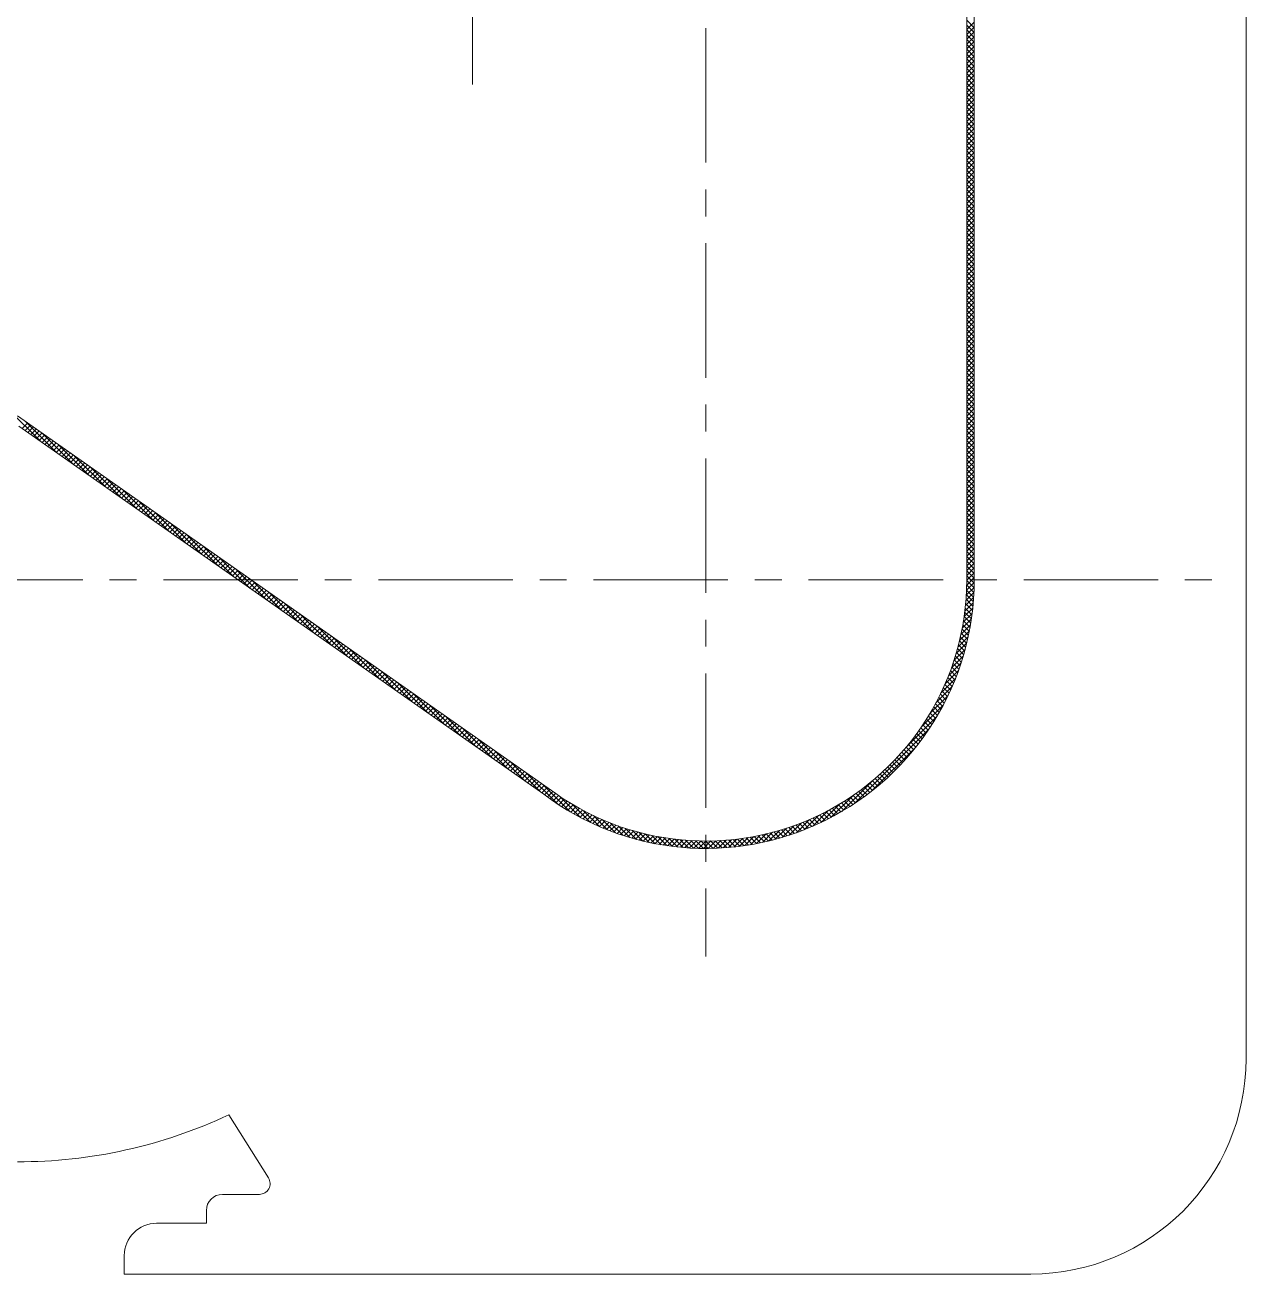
# Model space of a CAD drawing. Header units: millimetres. Extents: x 3341 to 3935, y 1079 to 1499.
# Drawn here: x 3639.37 to 3662.08, y 1121.79 to 1145.01 of the extents above; entities that cross this region are included whole.
import ezdxf

# ---------------------------------------------------------------- set-up
doc = ezdxf.new("R2010")
doc.units = ezdxf.units.MM
doc.linetypes.add('CENTERX2', pattern=[4, 2.5, -0.5, 0.5, -0.5])
for name, color, linetype, lineweight, true_color in [('1', 1, 'Continuous', 18, 0xff0000), ('2', 2, 'Continuous', 18, 0xffff00), ('3', 3, 'CENTERX2', 18, 0x00ff00)]:
    doc.layers.add(name, color=color, linetype=linetype, lineweight=lineweight, true_color=true_color)

msp = doc.modelspace()

# ---------------------------------------------------------------- linework, layer by layer
at = {"layer": '1'}
for p, q in [((3662.0806, 1191.03869), (3662.0806, 1125.78792)), ((3656.88652, 1182.13308), (3656.88652, 1134.69353)), ((3657.02491, 1182.13308), (3657.02491, 1134.69353)), ((3649.10267, 1130.82228), (3639.23193, 1137.74287)), ((3649.0212, 1130.71039), (3639.25757, 1137.55338)), ((3643.89995, 1123.57533), (3643.16549, 1124.74941)), ((3643.04484, 1123.26926), (3643.7304, 1123.26926)), ((3642.74484, 1122.73111), (3642.74484, 1122.96926)), ((3641.81872, 1122.73111), (3642.74484, 1122.73111)), ((3641.21872, 1122.13111), (3641.21872, 1121.78792)), ((3658.0806, 1121.78792), (3641.21872, 1121.78792))]:
    msp.add_line(p, q, dxfattribs=at)
for centre, radius, start, end in [((3652.03193, 1134.69353), 4.99298, 232.886387, 0), ((3652.03193, 1134.69353), 4.85459, 232.886387, 0), ((3658.0806, 1125.78792), 4, 270, 0), ((3639.24634, 1133.08586), 9.21174, 269.910349, 295.179253), ((3643.7304, 1123.46926), 0.2, 270, 32.028677), ((3643.04484, 1122.96926), 0.3, 90, 180), ((3641.81872, 1122.13111), 0.6, 90, 180)]:
    msp.add_arc(centre, radius, start, end, dxfattribs=at)
at = {"layer": '2'}
for p, q in [((3657.02491, 1144.96119), (3656.88652, 1145.09958)), ((3656.88652, 1144.92611), (3657.02491, 1145.0645)), ((3657.02491, 1144.87139), (3656.88652, 1145.00978)), ((3656.88652, 1144.8363), (3657.02491, 1144.97469)), ((3657.02491, 1144.78159), (3656.88652, 1144.91998)), ((3656.88652, 1144.7465), (3657.02491, 1144.88489)), ((3657.02491, 1144.69178), (3656.88652, 1144.83017)), ((3656.88652, 1144.6567), (3657.02491, 1144.79509)), ((3657.02491, 1144.60198), (3656.88652, 1144.74037)), ((3656.88652, 1144.5669), (3657.02491, 1144.70529)), ((3657.02491, 1144.51218), (3656.88652, 1144.65057)), ((3656.88652, 1144.47709), (3657.02491, 1144.61548)), ((3657.02491, 1144.42238), (3656.88652, 1144.56076)), ((3656.88652, 1144.38729), (3657.02491, 1144.52568)), ((3657.02491, 1144.33257), (3656.88652, 1144.47096)), ((3656.88652, 1144.29749), (3657.02491, 1144.43588)), ((3657.02491, 1144.24277), (3656.88652, 1144.38116)), ((3656.88652, 1144.20769), (3657.02491, 1144.34608)), ((3657.02491, 1144.15297), (3656.88652, 1144.29136)), ((3656.88652, 1144.11788), (3657.02491, 1144.25627)), ((3657.02491, 1144.06317), (3656.88652, 1144.20155)), ((3656.88652, 1144.02808), (3657.02491, 1144.16647)), ((3657.02491, 1143.97336), (3656.88652, 1144.11175)), ((3656.88652, 1143.93828), (3657.02491, 1144.07667)), ((3657.02491, 1143.88356), (3656.88652, 1144.02195)), ((3656.88652, 1143.84848), (3657.02491, 1143.98687)), ((3657.02491, 1143.79376), (3656.88652, 1143.93215)), ((3656.88652, 1143.75867), (3657.02491, 1143.89706)), ((3657.02491, 1143.70395), (3656.88652, 1143.84234)), ((3656.88652, 1143.66887), (3657.02491, 1143.80726)), ((3657.02491, 1143.61415), (3656.88652, 1143.75254)), ((3656.88652, 1143.57907), (3657.02491, 1143.71746)), ((3657.02491, 1143.52435), (3656.88652, 1143.66274)), ((3656.88652, 1143.48927), (3657.02491, 1143.62766)), ((3657.02491, 1143.43455), (3656.88652, 1143.57294)), ((3656.88652, 1143.39946), (3657.02491, 1143.53785)), ((3657.02491, 1143.34474), (3656.88652, 1143.48313)), ((3656.88652, 1143.30966), (3657.02491, 1143.44805)), ((3657.02491, 1143.25494), (3656.88652, 1143.39333)), ((3656.88652, 1143.21986), (3657.02491, 1143.35825)), ((3657.02491, 1143.16514), (3656.88652, 1143.30353)), ((3656.88652, 1143.13006), (3657.02491, 1143.26845)), ((3657.02491, 1143.07534), (3656.88652, 1143.21373)), ((3656.88652, 1143.04025), (3657.02491, 1143.17864)), ((3657.02491, 1142.98553), (3656.88652, 1143.12392)), ((3656.88652, 1142.95045), (3657.02491, 1143.08884)), ((3657.02491, 1142.89573), (3656.88652, 1143.03412)), ((3656.88652, 1142.86065), (3657.02491, 1142.99904)), ((3657.02491, 1142.80593), (3656.88652, 1142.94432)), ((3656.88652, 1142.77085), (3657.02491, 1142.90924)), ((3657.02491, 1142.71613), (3656.88652, 1142.85452)), ((3656.88652, 1142.68104), (3657.02491, 1142.81943)), ((3657.02491, 1142.62632), (3656.88652, 1142.76471)), ((3656.88652, 1142.59124), (3657.02491, 1142.72963)), ((3657.02491, 1142.53652), (3656.88652, 1142.67491)), ((3656.88652, 1142.50144), (3657.02491, 1142.63983)), ((3657.02491, 1142.44672), (3656.88652, 1142.58511)), ((3656.88652, 1142.41164), (3657.02491, 1142.55002)), ((3657.02491, 1142.35692), (3656.88652, 1142.49531)), ((3656.88652, 1142.32183), (3657.02491, 1142.46022)), ((3657.02491, 1142.26711), (3656.88652, 1142.4055)), ((3656.88652, 1142.23203), (3657.02491, 1142.37042)), ((3657.02491, 1142.17731), (3656.88652, 1142.3157)), ((3656.88652, 1142.14223), (3657.02491, 1142.28062)), ((3657.02491, 1142.08751), (3656.88652, 1142.2259)), ((3656.88652, 1142.05243), (3657.02491, 1142.19081)), ((3657.02491, 1141.99771), (3656.88652, 1142.1361)), ((3656.88652, 1141.96262), (3657.02491, 1142.10101)), ((3657.02491, 1141.9079), (3656.88652, 1142.04629)), ((3656.88652, 1141.87282), (3657.02491, 1142.01121)), ((3657.02491, 1141.8181), (3656.88652, 1141.95649)), ((3656.88652, 1141.78302), (3657.02491, 1141.92141)), ((3657.02491, 1141.7283), (3656.88652, 1141.86669)), ((3656.88652, 1141.69321), (3657.02491, 1141.8316)), ((3657.02491, 1141.6385), (3656.88652, 1141.77689)), ((3656.88652, 1141.60341), (3657.02491, 1141.7418)), ((3657.02491, 1141.54869), (3656.88652, 1141.68708)), ((3656.88652, 1141.51361), (3657.02491, 1141.652)), ((3657.02491, 1141.45889), (3656.88652, 1141.59728)), ((3656.88652, 1141.42381), (3657.02491, 1141.5622)), ((3657.02491, 1141.36909), (3656.88652, 1141.50748)), ((3656.88652, 1141.334), (3657.02491, 1141.47239)), ((3657.02491, 1141.27929), (3656.88652, 1141.41768)), ((3656.88652, 1141.2442), (3657.02491, 1141.38259)), ((3657.02491, 1141.18948), (3656.88652, 1141.32787)), ((3656.88652, 1141.1544), (3657.02491, 1141.29279)), ((3657.02491, 1141.09968), (3656.88652, 1141.23807)), ((3656.88652, 1141.0646), (3657.02491, 1141.20299)), ((3657.02491, 1141.00988), (3656.88652, 1141.14827)), ((3656.88652, 1140.97479), (3657.02491, 1141.11318)), ((3657.02491, 1140.92008), (3656.88652, 1141.05846)), ((3656.88652, 1140.88499), (3657.02491, 1141.02338)), ((3657.02491, 1140.83027), (3656.88652, 1140.96866)), ((3656.88652, 1140.79519), (3657.02491, 1140.93358)), ((3657.02491, 1140.74047), (3656.88652, 1140.87886)), ((3656.88652, 1140.70539), (3657.02491, 1140.84378)), ((3657.02491, 1140.65067), (3656.88652, 1140.78906)), ((3656.88652, 1140.61558), (3657.02491, 1140.75397)), ((3657.02491, 1140.56087), (3656.88652, 1140.69925)), ((3656.88652, 1140.52578), (3657.02491, 1140.66417)), ((3657.02491, 1140.47106), (3656.88652, 1140.60945)), ((3656.88652, 1140.43598), (3657.02491, 1140.57437)), ((3657.02491, 1140.38126), (3656.88652, 1140.51965)), ((3656.88652, 1140.34618), (3657.02491, 1140.48457)), ((3657.02491, 1140.29146), (3656.88652, 1140.42985)), ((3656.88652, 1140.25637), (3657.02491, 1140.39476)), ((3657.02491, 1140.20165), (3656.88652, 1140.34004)), ((3656.88652, 1140.16657), (3657.02491, 1140.30496)), ((3657.02491, 1140.11185), (3656.88652, 1140.25024)), ((3656.88652, 1140.07677), (3657.02491, 1140.21516)), ((3657.02491, 1140.02205), (3656.88652, 1140.16044)), ((3656.88652, 1139.98697), (3657.02491, 1140.12536)), ((3657.02491, 1139.93225), (3656.88652, 1140.07064)), ((3656.88652, 1139.89716), (3657.02491, 1140.03555)), ((3657.02491, 1139.84244), (3656.88652, 1139.98083)), ((3656.88652, 1139.80736), (3657.02491, 1139.94575)), ((3657.02491, 1139.75264), (3656.88652, 1139.89103)), ((3656.88652, 1139.71756), (3657.02491, 1139.85595)), ((3657.02491, 1139.66284), (3656.88652, 1139.80123)), ((3656.88652, 1139.62776), (3657.02491, 1139.76615)), ((3657.02491, 1139.57304), (3656.88652, 1139.71143)), ((3656.88652, 1139.53795), (3657.02491, 1139.67634)), ((3657.02491, 1139.48323), (3656.88652, 1139.62162)), ((3656.88652, 1139.44815), (3657.02491, 1139.58654)), ((3657.02491, 1139.39343), (3656.88652, 1139.53182)), ((3656.88652, 1139.35835), (3657.02491, 1139.49674)), ((3657.02491, 1139.30363), (3656.88652, 1139.44202)), ((3656.88652, 1139.26855), (3657.02491, 1139.40694)), ((3657.02491, 1139.21383), (3656.88652, 1139.35222)), ((3656.88652, 1139.17874), (3657.02491, 1139.31713)), ((3657.02491, 1139.12402), (3656.88652, 1139.26241)), ((3656.88652, 1139.08894), (3657.02491, 1139.22733)), ((3657.02491, 1139.03422), (3656.88652, 1139.17261)), ((3656.88652, 1138.99914), (3657.02491, 1139.13753)), ((3657.02491, 1138.94442), (3656.88652, 1139.08281)), ((3656.88652, 1138.90934), (3657.02491, 1139.04772)), ((3657.02491, 1138.85462), (3656.88652, 1138.99301)), ((3656.88652, 1138.81953), (3657.02491, 1138.95792)), ((3657.02491, 1138.76481), (3656.88652, 1138.9032)), ((3656.88652, 1138.72973), (3657.02491, 1138.86812)), ((3657.02491, 1138.67501), (3656.88652, 1138.8134)), ((3656.88652, 1138.63993), (3657.02491, 1138.77832)), ((3657.02491, 1138.58521), (3656.88652, 1138.7236)), ((3656.88652, 1138.55013), (3657.02491, 1138.68851)), ((3657.02491, 1138.49541), (3656.88652, 1138.6338)), ((3656.88652, 1138.46032), (3657.02491, 1138.59871)), ((3657.02491, 1138.4056), (3656.88652, 1138.54399)), ((3656.88652, 1138.37052), (3657.02491, 1138.50891)), ((3657.02491, 1138.3158), (3656.88652, 1138.45419)), ((3656.88652, 1138.28072), (3657.02491, 1138.41911)), ((3657.02491, 1138.226), (3656.88652, 1138.36439)), ((3656.88652, 1138.19091), (3657.02491, 1138.3293)), ((3657.02491, 1138.1362), (3656.88652, 1138.27459)), ((3656.88652, 1138.10111), (3657.02491, 1138.2395)), ((3657.02491, 1138.04639), (3656.88652, 1138.18478)), ((3656.88652, 1138.01131), (3657.02491, 1138.1497)), ((3657.02491, 1137.95659), (3656.88652, 1138.09498)), ((3656.88652, 1137.92151), (3657.02491, 1138.0599)), ((3639.65952, 1137.27166), (3639.07356, 1137.85763)), ((3657.02491, 1137.86679), (3656.88652, 1138.00518)), ((3656.88652, 1137.8317), (3657.02491, 1137.97009)), ((3657.02491, 1137.77699), (3656.88652, 1137.91538)), ((3656.88652, 1137.7419), (3657.02491, 1137.88029)), ((3657.02491, 1137.68718), (3656.88652, 1137.82557)), ((3656.88652, 1137.6521), (3657.02491, 1137.79049)), ((3639.32138, 1137.50866), (3639.42074, 1137.60801)), ((3639.37418, 1137.47165), (3639.47354, 1137.57101)), ((3639.95973, 1137.06126), (3639.38649, 1137.6345)), ((3657.02491, 1137.59738), (3656.88652, 1137.73577)), ((3656.88652, 1137.5623), (3657.02491, 1137.70069)), ((3657.02491, 1137.50758), (3656.88652, 1137.64597)), ((3656.88652, 1137.47249), (3657.02491, 1137.61088)), ((3639.42698, 1137.43465), (3639.52633, 1137.534)), ((3639.47977, 1137.39764), (3639.57913, 1137.497)), ((3639.53257, 1137.36064), (3639.63193, 1137.46)), ((3639.58537, 1137.32363), (3639.68473, 1137.42299)), ((3639.63817, 1137.28663), (3639.73753, 1137.38599)), ((3639.69097, 1137.24962), (3639.79032, 1137.34898)), ((3640.25994, 1136.85085), (3639.69499, 1137.4158)), ((3657.02491, 1137.41778), (3656.88652, 1137.55617)), ((3656.88652, 1137.38269), (3657.02491, 1137.52108)), ((3657.02491, 1137.32797), (3656.88652, 1137.46636)), ((3656.88652, 1137.29289), (3657.02491, 1137.43128)), ((3657.02491, 1137.23817), (3656.88652, 1137.37656)), ((3656.88652, 1137.20309), (3657.02491, 1137.34148)), ((3639.74376, 1137.21262), (3639.84312, 1137.31198)), ((3639.79656, 1137.17562), (3639.89592, 1137.27497)), ((3639.84936, 1137.13861), (3639.94872, 1137.23797)), ((3639.90216, 1137.10161), (3640.00152, 1137.20097)), ((3639.95496, 1137.0646), (3640.05432, 1137.16396)), ((3640.56015, 1136.64045), (3639.9952, 1137.20539)), ((3640.00776, 1137.0276), (3640.10711, 1137.12696)), ((3657.02491, 1137.14837), (3656.88652, 1137.28676)), ((3656.88652, 1137.11328), (3657.02491, 1137.25167)), ((3657.02491, 1137.05857), (3656.88652, 1137.19695)), ((3656.88652, 1137.02348), (3657.02491, 1137.16187)), ((3657.02491, 1136.96876), (3656.88652, 1137.10715)), ((3640.06055, 1136.99059), (3640.15991, 1137.08995)), ((3640.11335, 1136.95359), (3640.21271, 1137.05295)), ((3640.16615, 1136.91659), (3640.26551, 1137.01594)), ((3640.21895, 1136.87958), (3640.31831, 1136.97894)), ((3640.27175, 1136.84258), (3640.3711, 1136.94193)), ((3640.86036, 1136.43004), (3640.29541, 1136.99499)), ((3640.32454, 1136.80557), (3640.4239, 1136.90493)), ((3640.37734, 1136.76857), (3640.4767, 1136.86793)), ((3656.88652, 1136.93368), (3657.02491, 1137.07207)), ((3657.02491, 1136.87896), (3656.88652, 1137.01735)), ((3656.88652, 1136.84388), (3657.02491, 1136.98227)), ((3657.02491, 1136.78916), (3656.88652, 1136.92755)), ((3656.88652, 1136.75407), (3657.02491, 1136.89246)), ((3640.43014, 1136.73156), (3640.5295, 1136.83092)), ((3640.48294, 1136.69456), (3640.5823, 1136.79392)), ((3640.53574, 1136.65755), (3640.63509, 1136.75691)), ((3640.58853, 1136.62055), (3640.68789, 1136.71991)), ((3641.16056, 1136.21963), (3640.59562, 1136.78458)), ((3640.64133, 1136.58355), (3640.74069, 1136.6829)), ((3640.69413, 1136.54654), (3640.79349, 1136.6459)), ((3657.02491, 1136.69936), (3656.88652, 1136.83774)), ((3656.88652, 1136.66427), (3657.02491, 1136.80266)), ((3657.02491, 1136.60955), (3656.88652, 1136.74794)), ((3656.88652, 1136.57447), (3657.02491, 1136.71286)), ((3657.02491, 1136.51975), (3656.88652, 1136.65814)), ((3640.74693, 1136.50954), (3640.84629, 1136.60889)), ((3640.79973, 1136.47253), (3640.89909, 1136.57189)), ((3640.85253, 1136.43553), (3640.95188, 1136.53489)), ((3641.46077, 1136.00923), (3640.89583, 1136.57417)), ((3640.90532, 1136.39852), (3641.00468, 1136.49788)), ((3640.95812, 1136.36152), (3641.05748, 1136.46088)), ((3641.01092, 1136.32451), (3641.11028, 1136.42387)), ((3656.88652, 1136.48467), (3657.02491, 1136.62306)), ((3657.02491, 1136.42995), (3656.88652, 1136.56834)), ((3656.88652, 1136.39486), (3657.02491, 1136.53325)), ((3657.02491, 1136.34014), (3656.88652, 1136.47853)), ((3656.88652, 1136.30506), (3657.02491, 1136.44345)), ((3641.06372, 1136.28751), (3641.16308, 1136.38687)), ((3641.11652, 1136.25051), (3641.21587, 1136.34986)), ((3641.16931, 1136.2135), (3641.26867, 1136.31286)), ((3641.76098, 1135.79882), (3641.19603, 1136.36377)), ((3641.22211, 1136.1765), (3641.32147, 1136.27586)), ((3641.27491, 1136.13949), (3641.37427, 1136.23885)), ((3641.32771, 1136.10249), (3641.42707, 1136.20185)), ((3641.38051, 1136.06548), (3641.47987, 1136.16484)), ((3657.02491, 1136.25034), (3656.88652, 1136.38873)), ((3656.88652, 1136.21526), (3657.02491, 1136.35365)), ((3657.02491, 1136.16054), (3656.88652, 1136.29893)), ((3656.88652, 1136.12546), (3657.02491, 1136.26385)), ((3657.02491, 1136.07074), (3656.88652, 1136.20913)), ((3656.88652, 1136.03565), (3657.02491, 1136.17404)), ((3641.43331, 1136.02848), (3641.53266, 1136.12784)), ((3641.4861, 1135.99147), (3641.58546, 1136.09083)), ((3642.06119, 1135.58842), (3641.49624, 1136.15336)), ((3641.5389, 1135.95447), (3641.63826, 1136.05383)), ((3641.5917, 1135.91747), (3641.69106, 1136.01682)), ((3641.6445, 1135.88046), (3641.74386, 1135.97982)), ((3641.6973, 1135.84346), (3641.79665, 1135.94282)), ((3642.3614, 1135.37801), (3641.79645, 1135.94296)), ((3657.02491, 1135.98093), (3656.88652, 1136.11932)), ((3656.88652, 1135.94585), (3657.02491, 1136.08424)), ((3657.02491, 1135.89113), (3656.88652, 1136.02952)), ((3656.88652, 1135.85605), (3657.02491, 1135.99444)), ((3657.02491, 1135.80133), (3656.88652, 1135.93972)), ((3641.75009, 1135.80645), (3641.84945, 1135.90581)), ((3641.80289, 1135.76945), (3641.90225, 1135.86881)), ((3641.85569, 1135.73244), (3641.95505, 1135.8318)), ((3641.90849, 1135.69544), (3642.00785, 1135.7948)), ((3641.96129, 1135.65844), (3642.06064, 1135.75779)), ((3642.01408, 1135.62143), (3642.11344, 1135.72079)), ((3642.6616, 1135.16761), (3642.09666, 1135.73255)), ((3656.88652, 1135.76625), (3657.02491, 1135.90464)), ((3657.02491, 1135.71153), (3656.88652, 1135.84992)), ((3656.88652, 1135.67644), (3657.02491, 1135.81483)), ((3657.02491, 1135.62172), (3656.88652, 1135.76011)), ((3656.88652, 1135.58664), (3657.02491, 1135.72503)), ((3642.06688, 1135.58443), (3642.16624, 1135.68378)), ((3642.11968, 1135.54742), (3642.21904, 1135.64678)), ((3642.17248, 1135.51042), (3642.27184, 1135.60978)), ((3642.22528, 1135.47341), (3642.32464, 1135.57277)), ((3642.27808, 1135.43641), (3642.37743, 1135.53577)), ((3642.33087, 1135.3994), (3642.43023, 1135.49876)), ((3642.96181, 1134.9572), (3642.39687, 1135.52215)), ((3657.02491, 1135.53192), (3656.88652, 1135.67031)), ((3656.88652, 1135.49684), (3657.02491, 1135.63523)), ((3657.02491, 1135.44212), (3656.88652, 1135.58051)), ((3656.88652, 1135.40704), (3657.02491, 1135.54543)), ((3657.02491, 1135.35232), (3656.88652, 1135.49071)), ((3642.38367, 1135.3624), (3642.48303, 1135.46176)), ((3642.43647, 1135.3254), (3642.53583, 1135.42475)), ((3642.48927, 1135.28839), (3642.58863, 1135.38775)), ((3642.54207, 1135.25139), (3642.64142, 1135.35074)), ((3642.59486, 1135.21438), (3642.69422, 1135.31374)), ((3642.64766, 1135.17738), (3642.74702, 1135.27674)), ((3643.26202, 1134.7468), (3642.69708, 1135.31174)), ((3642.70046, 1135.14037), (3642.79982, 1135.23973)), ((3656.88652, 1135.31723), (3657.02491, 1135.45562)), ((3657.02491, 1135.26251), (3656.88652, 1135.4009)), ((3656.88652, 1135.22743), (3657.02491, 1135.36582)), ((3657.02491, 1135.17271), (3656.88652, 1135.3111)), ((3656.88652, 1135.13763), (3657.02491, 1135.27602)), ((3642.75326, 1135.10337), (3642.85262, 1135.20273)), ((3642.80606, 1135.06636), (3642.90542, 1135.16572)), ((3642.85886, 1135.02936), (3642.95821, 1135.12872)), ((3642.91165, 1134.99236), (3643.01101, 1135.09171)), ((3642.96445, 1134.95535), (3643.06381, 1135.05471)), ((3643.56223, 1134.53639), (3642.99728, 1135.10134)), ((3643.01725, 1134.91835), (3643.11661, 1135.01771)), ((3657.02491, 1135.08291), (3656.88652, 1135.2213)), ((3656.88652, 1135.04783), (3657.02491, 1135.18621)), ((3657.02491, 1134.99311), (3656.88652, 1135.1315)), ((3656.88652, 1134.95802), (3657.02491, 1135.09641)), ((3657.02491, 1134.9033), (3656.88652, 1135.04169)), ((3656.88652, 1134.86822), (3657.02491, 1135.00661)), ((3643.07005, 1134.88134), (3643.16941, 1134.9807)), ((3643.12285, 1134.84434), (3643.2222, 1134.9437)), ((3643.17564, 1134.80733), (3643.275, 1134.90669)), ((3643.22844, 1134.77033), (3643.3278, 1134.86969)), ((3643.28124, 1134.73333), (3643.3806, 1134.83268)), ((3643.86244, 1134.32598), (3643.29749, 1134.89093)), ((3643.33404, 1134.69632), (3643.4334, 1134.79568)), ((3657.02491, 1134.8135), (3656.88652, 1134.95189)), ((3656.88652, 1134.77842), (3657.02491, 1134.91681)), ((3657.02491, 1134.7237), (3656.88652, 1134.86209)), ((3656.88652, 1134.68861), (3657.02491, 1134.827)), ((3657.02456, 1134.63425), (3656.88652, 1134.77229)), ((3643.38684, 1134.65932), (3643.48619, 1134.75867)), ((3643.43964, 1134.62231), (3643.53899, 1134.72167)), ((3643.49243, 1134.58531), (3643.59179, 1134.68467)), ((3643.54523, 1134.5483), (3643.64459, 1134.64766)), ((3644.16264, 1134.11558), (3643.5977, 1134.68052)), ((3643.59803, 1134.5113), (3643.69739, 1134.61066)), ((3643.65083, 1134.47429), (3643.75019, 1134.57365)), ((3656.87829, 1134.41098), (3657.02301, 1134.55569)), ((3656.88287, 1134.50536), (3657.02469, 1134.64718)), ((3657.01943, 1134.45977), (3656.88549, 1134.59371)), ((3656.88558, 1134.59787), (3657.02491, 1134.7372)), ((3657.02274, 1134.54627), (3656.88651, 1134.6825)), ((3643.70363, 1134.43729), (3643.80298, 1134.53665)), ((3643.75642, 1134.40029), (3643.85578, 1134.49964)), ((3643.80922, 1134.36328), (3643.90858, 1134.46264)), ((3643.86202, 1134.32628), (3643.96138, 1134.42563)), ((3644.46285, 1133.90517), (3643.89791, 1134.47012)), ((3643.91482, 1134.28927), (3644.01418, 1134.38863)), ((3643.96762, 1134.25227), (3644.06697, 1134.35163)), ((3644.02041, 1134.21526), (3644.11977, 1134.31462)), ((3656.86298, 1134.21607), (3657.01424, 1134.36732)), ((3656.87171, 1134.31459), (3657.01956, 1134.46244)), ((3657.0013, 1134.2085), (3656.87337, 1134.33642)), ((3657.00865, 1134.29094), (3656.87885, 1134.42075)), ((3657.01472, 1134.37468), (3656.88292, 1134.50648)), ((3644.07321, 1134.17826), (3644.17257, 1134.27762)), ((3644.12601, 1134.14125), (3644.22537, 1134.24061)), ((3644.17881, 1134.10425), (3644.27817, 1134.20361)), ((3644.76306, 1133.69477), (3644.19812, 1134.25971)), ((3644.23161, 1134.06725), (3644.33097, 1134.1666)), ((3644.28441, 1134.03024), (3644.38376, 1134.1296)), ((3644.3372, 1133.99324), (3644.43656, 1134.09259)), ((3656.83843, 1134.01191), (3656.99749, 1134.17097)), ((3656.97198, 1133.96841), (3656.84903, 1134.09136)), ((3656.85195, 1134.11523), (3657.00693, 1134.27021)), ((3656.98291, 1134.04728), (3656.8584, 1134.17179)), ((3656.9927, 1134.12729), (3656.86653, 1134.25346)), ((3644.39, 1133.95623), (3644.48936, 1134.05559)), ((3644.4428, 1133.91923), (3644.54216, 1134.01859)), ((3644.4956, 1133.88222), (3644.59496, 1133.98158)), ((3645.06327, 1133.48436), (3644.49832, 1134.04931)), ((3644.5484, 1133.84522), (3644.64775, 1133.94458)), ((3644.60119, 1133.80821), (3644.70055, 1133.90757)), ((3644.65399, 1133.77121), (3644.75335, 1133.87057)), ((3656.78052, 1133.68459), (3656.95462, 1133.85869)), ((3656.80299, 1133.79686), (3656.97153, 1133.96541)), ((3656.93268, 1133.73829), (3656.81391, 1133.85706)), ((3656.8222, 1133.90587), (3656.98575, 1134.06943)), ((3656.94683, 1133.81395), (3656.82674, 1133.93404)), ((3656.95993, 1133.89065), (3656.83846, 1134.01212)), ((3644.70679, 1133.73421), (3644.80615, 1133.83356)), ((3644.75959, 1133.6972), (3644.85895, 1133.79656)), ((3645.36348, 1133.27396), (3644.79853, 1133.8389)), ((3644.81239, 1133.6602), (3644.91175, 1133.75956)), ((3644.86519, 1133.62319), (3644.96454, 1133.72255)), ((3644.91798, 1133.58619), (3645.01734, 1133.68555)), ((3644.97078, 1133.54918), (3645.07014, 1133.64854)), ((3645.02358, 1133.51218), (3645.12294, 1133.61154)), ((3645.66369, 1133.06355), (3645.09874, 1133.6285)), ((3656.72419, 1133.44866), (3656.91166, 1133.63612)), ((3656.7544, 1133.56867), (3656.93476, 1133.74903)), ((3656.88436, 1133.51721), (3656.76914, 1133.63243)), ((3656.90142, 1133.58995), (3656.78508, 1133.70629)), ((3656.91754, 1133.66364), (3656.80001, 1133.78116)), ((3645.07638, 1133.47518), (3645.17574, 1133.57453)), ((3645.12918, 1133.43817), (3645.22853, 1133.53753)), ((3645.18197, 1133.40117), (3645.28133, 1133.50052)), ((3645.23477, 1133.36416), (3645.33413, 1133.46352)), ((3645.28757, 1133.32716), (3645.38693, 1133.42652)), ((3645.34037, 1133.29015), (3645.43973, 1133.38951)), ((3645.96389, 1132.85315), (3645.39895, 1133.41809)), ((3656.64911, 1133.19397), (3656.85419, 1133.39905)), ((3656.68934, 1133.324), (3656.88495, 1133.51961)), ((3656.82778, 1133.30439), (3656.71557, 1133.41659)), ((3656.84752, 1133.37445), (3656.73436, 1133.48761)), ((3656.86639, 1133.44538), (3656.75222, 1133.55955)), ((3645.39317, 1133.25315), (3645.49252, 1133.35251)), ((3645.44596, 1133.21614), (3645.54532, 1133.3155)), ((3645.49876, 1133.17914), (3645.59812, 1133.2785)), ((3645.55156, 1133.14214), (3645.65092, 1133.24149)), ((3645.60436, 1133.10513), (3645.70372, 1133.20449)), ((3645.65716, 1133.06813), (3645.75652, 1133.16748)), ((3646.2641, 1132.64274), (3645.69916, 1133.20769)), ((3656.60259, 1133.05765), (3656.81884, 1133.27389)), ((3656.76353, 1133.09922), (3656.65392, 1133.20884)), ((3656.78576, 1133.16679), (3656.67533, 1133.27723)), ((3656.80718, 1133.23518), (3656.69589, 1133.34647)), ((3645.70996, 1133.03112), (3645.80931, 1133.13048)), ((3645.76275, 1132.99412), (3645.86211, 1133.09348)), ((3645.81555, 1132.95711), (3645.91491, 1133.05647)), ((3645.86835, 1132.92011), (3645.96771, 1133.01947)), ((3645.92115, 1132.8831), (3646.02051, 1132.98246)), ((3645.97395, 1132.8461), (3646.0733, 1132.94546)), ((3646.56431, 1132.43234), (3645.99936, 1132.99728)), ((3656.48509, 1132.76054), (3656.73139, 1133.00684)), ((3656.54851, 1132.91376), (3656.77821, 1133.14346)), ((3656.66681, 1132.83673), (3656.56009, 1132.94345)), ((3656.69213, 1132.90122), (3656.58474, 1133.00861)), ((3656.7167, 1132.96645), (3656.6086, 1133.07455)), ((3656.7405, 1133.03245), (3656.63167, 1133.14128)), ((3646.02674, 1132.8091), (3646.1261, 1132.90845)), ((3646.07954, 1132.77209), (3646.1789, 1132.87145)), ((3646.13234, 1132.73509), (3646.2317, 1132.83445)), ((3646.18514, 1132.69808), (3646.2845, 1132.79744)), ((3646.23794, 1132.66108), (3646.3373, 1132.76044)), ((3646.29074, 1132.62407), (3646.39009, 1132.72343)), ((3646.86452, 1132.22193), (3646.29957, 1132.78688)), ((3646.34353, 1132.58707), (3646.44289, 1132.68643)), ((3656.31793, 1132.41377), (3656.6139, 1132.70975)), ((3656.40966, 1132.59531), (3656.67719, 1132.86284)), ((3656.55832, 1132.58601), (3656.45397, 1132.69037)), ((3656.58651, 1132.64763), (3656.4816, 1132.75253)), ((3656.61399, 1132.70995), (3656.50851, 1132.81543)), ((3656.64076, 1132.77298), (3656.53468, 1132.87906)), ((3646.39633, 1132.55006), (3646.49569, 1132.64942)), ((3646.44913, 1132.51306), (3646.54849, 1132.61242)), ((3646.50193, 1132.47606), (3646.60129, 1132.57541)), ((3646.55473, 1132.43905), (3646.65408, 1132.53841)), ((3647.16473, 1132.01152), (3646.59978, 1132.57647)), ((3646.60752, 1132.40205), (3646.70688, 1132.50141)), ((3646.66032, 1132.36504), (3646.75968, 1132.4644)), ((3656.20198, 1132.20803), (3656.53904, 1132.54508)), ((3656.4388, 1132.34633), (3656.33636, 1132.44877)), ((3656.46968, 1132.40525), (3656.3668, 1132.50813)), ((3656.4999, 1132.46483), (3656.39655, 1132.56818)), ((3656.52945, 1132.52508), (3656.42561, 1132.62892)), ((3646.71312, 1132.32804), (3646.81248, 1132.4274)), ((3646.76592, 1132.29103), (3646.86528, 1132.39039)), ((3646.81872, 1132.25403), (3646.91807, 1132.35339)), ((3646.87151, 1132.21703), (3646.97087, 1132.31638)), ((3647.46493, 1131.80112), (3646.89999, 1132.36606)), ((3646.92431, 1132.18002), (3647.02367, 1132.27938)), ((3646.97711, 1132.14302), (3647.07647, 1132.24237)), ((3656.0438, 1131.96004), (3656.44862, 1132.36486)), ((3656.30882, 1132.11709), (3656.20791, 1132.218)), ((3656.34227, 1132.17345), (3656.24101, 1132.27471)), ((3656.37509, 1132.23043), (3656.27346, 1132.33206)), ((3656.40727, 1132.28806), (3656.30524, 1132.39008)), ((3647.02991, 1132.10601), (3647.12927, 1132.20537)), ((3647.08271, 1132.06901), (3647.18207, 1132.16837)), ((3647.13551, 1132.032), (3647.23486, 1132.13136)), ((3647.1883, 1131.995), (3647.28766, 1132.09436)), ((3647.76514, 1131.59071), (3647.2002, 1132.15566)), ((3647.2411, 1131.95799), (3647.34046, 1132.05735)), ((3647.2939, 1131.92099), (3647.39326, 1132.02035)), ((3647.3467, 1131.88399), (3647.44606, 1131.98334)), ((3655.7715, 1131.59794), (3656.33555, 1132.16199)), ((3656.16885, 1131.89786), (3656.06912, 1131.99758)), ((3656.20476, 1131.95175), (3656.10477, 1132.05174)), ((3656.24006, 1132.00625), (3656.13978, 1132.10652)), ((3656.27475, 1132.06136), (3656.17417, 1132.16194)), ((3647.3995, 1131.84698), (3647.49885, 1131.94634)), ((3647.45229, 1131.80998), (3647.55165, 1131.90933)), ((3648.06535, 1131.38031), (3647.5004, 1131.94525)), ((3647.50509, 1131.77297), (3647.60445, 1131.87233)), ((3647.55789, 1131.73597), (3647.65725, 1131.83533)), ((3647.61069, 1131.69896), (3647.71005, 1131.79832)), ((3647.66349, 1131.66196), (3647.76285, 1131.76132)), ((3654.80437, 1130.541), (3656.18445, 1131.92109)), ((3656.01921, 1131.68829), (3655.92036, 1131.78713)), ((3656.05751, 1131.73979), (3655.95847, 1131.83882)), ((3656.09522, 1131.79188), (3655.99597, 1131.89113)), ((3656.13233, 1131.84457), (3656.03285, 1131.94405)), ((3647.71629, 1131.62495), (3647.81564, 1131.72431)), ((3647.76908, 1131.58795), (3647.86844, 1131.68731)), ((3648.36556, 1131.1699), (3647.80061, 1131.73485)), ((3647.82188, 1131.55095), (3647.92124, 1131.6503)), ((3647.87468, 1131.51394), (3647.97404, 1131.6133)), ((3647.92748, 1131.47694), (3648.02684, 1131.5763)), ((3647.98028, 1131.43993), (3648.07963, 1131.53929)), ((3648.66577, 1130.9595), (3648.10082, 1131.52444)), ((3655.13533, 1130.78216), (3655.94329, 1131.59012)), ((3655.81894, 1131.43954), (3655.72079, 1131.53769)), ((3655.86015, 1131.48813), (3655.7619, 1131.58638)), ((3655.90079, 1131.5373), (3655.80242, 1131.63567)), ((3655.94084, 1131.58704), (3655.84233, 1131.68556)), ((3655.98032, 1131.63737), (3655.88165, 1131.73604)), ((3648.03307, 1131.40293), (3648.13243, 1131.50229)), ((3648.08587, 1131.36592), (3648.18523, 1131.46528)), ((3648.13867, 1131.32892), (3648.23803, 1131.42828)), ((3648.19147, 1131.29192), (3648.29083, 1131.39127)), ((3648.24427, 1131.25491), (3648.34362, 1131.35427)), ((3648.307, 1131.22784), (3648.39642, 1131.31726)), ((3648.9493, 1130.76577), (3648.40103, 1131.31404)), ((3655.60426, 1131.20521), (3655.50639, 1131.30307)), ((3655.64834, 1131.25093), (3655.55045, 1131.34882)), ((3655.69185, 1131.29723), (3655.59392, 1131.39515)), ((3655.73478, 1131.34409), (3655.6368, 1131.44207)), ((3655.77715, 1131.39153), (3655.67909, 1131.48958)), ((3648.34986, 1131.1809), (3648.44922, 1131.28026)), ((3648.40266, 1131.1439), (3648.50202, 1131.24326)), ((3648.45546, 1131.10689), (3648.55482, 1131.20625)), ((3648.50826, 1131.06989), (3648.60762, 1131.16925)), ((3648.56106, 1131.03288), (3648.66041, 1131.13224)), ((3648.61385, 1130.99588), (3648.71321, 1131.09524)), ((3648.66665, 1130.95888), (3648.76601, 1131.05823)), ((3649.27258, 1130.53229), (3648.70124, 1131.10363)), ((3655.37528, 1130.98518), (3655.27729, 1131.08317)), ((3655.42222, 1131.02804), (3655.32429, 1131.12597)), ((3655.46858, 1131.07148), (3655.37069, 1131.16937)), ((3655.51438, 1131.11548), (3655.41651, 1131.21335)), ((3655.5596, 1131.16006), (3655.46175, 1131.25792)), ((3648.71945, 1130.92187), (3648.81881, 1131.02123)), ((3648.77225, 1130.88487), (3648.87161, 1130.98422)), ((3648.82505, 1130.84786), (3648.9244, 1130.94722)), ((3648.87784, 1130.81086), (3648.9772, 1130.91022)), ((3648.93064, 1130.77385), (3649.03, 1130.87321)), ((3648.98477, 1130.73818), (3649.08347, 1130.83688)), ((3649.51099, 1130.38368), (3649.00144, 1130.89323)), ((3654.56346, 1130.3899), (3655.12751, 1130.95395)), ((3655.08155, 1130.74009), (3654.98286, 1130.83878)), ((3655.13195, 1130.77949), (3655.03342, 1130.87802)), ((3655.18178, 1130.81947), (3655.08339, 1130.91786)), ((3655.23102, 1130.86003), (3655.13275, 1130.95829)), ((3655.27968, 1130.90117), (3655.18152, 1130.99933)), ((3655.32777, 1130.94289), (3655.2297, 1131.04095)), ((3649.03579, 1130.6994), (3649.13467, 1130.79827)), ((3649.0874, 1130.6612), (3649.18647, 1130.76027)), ((3649.1396, 1130.6236), (3649.23888, 1130.72288)), ((3649.19239, 1130.58659), (3649.29191, 1130.68611)), ((3649.24579, 1130.55018), (3649.34556, 1130.64995)), ((3649.29978, 1130.51438), (3649.39983, 1130.61442)), ((3649.7125, 1130.27197), (3649.31208, 1130.67239)), ((3654.36059, 1130.27683), (3654.76541, 1130.68165)), ((3654.76671, 1130.51611), (3654.66669, 1130.61614)), ((3654.82068, 1130.55194), (3654.72093, 1130.6517)), ((3654.87405, 1130.58838), (3654.77454, 1130.68789)), ((3654.92681, 1130.62542), (3654.82754, 1130.72469)), ((3654.97898, 1130.66305), (3654.87992, 1130.76211)), ((3655.03056, 1130.70128), (3654.93169, 1130.80014)), ((3649.35439, 1130.47918), (3649.45472, 1130.57951)), ((3649.40961, 1130.4446), (3649.51026, 1130.54524)), ((3649.46546, 1130.41064), (3649.56643, 1130.51161)), ((3649.52192, 1130.3773), (3649.62325, 1130.47863)), ((3649.89183, 1130.18244), (3649.55722, 1130.51705)), ((3649.57902, 1130.3446), (3649.68072, 1130.4463)), ((3649.63676, 1130.31254), (3649.73886, 1130.41463)), ((3649.69514, 1130.28112), (3649.79766, 1130.38364)), ((3650.05586, 1130.10822), (3649.7615, 1130.40258)), ((3654.0157, 1130.11155), (3654.31168, 1130.40753)), ((3654.18037, 1130.18641), (3654.51743, 1130.52347)), ((3654.37157, 1130.28264), (3654.26907, 1130.38513)), ((3654.42992, 1130.31409), (3654.32784, 1130.41616)), ((3654.48763, 1130.34618), (3654.38595, 1130.44786)), ((3654.5447, 1130.37892), (3654.44339, 1130.48022)), ((3654.60113, 1130.41228), (3654.50018, 1130.51324)), ((3654.65694, 1130.44627), (3654.55632, 1130.5469)), ((3654.71214, 1130.48088), (3654.61182, 1130.5812)), ((3649.75418, 1130.25035), (3649.85715, 1130.35332)), ((3649.81388, 1130.22025), (3649.91732, 1130.32369)), ((3649.87426, 1130.19082), (3649.97818, 1130.29475)), ((3649.93531, 1130.16207), (3650.03976, 1130.26652)), ((3650.20845, 1130.04543), (3649.9421, 1130.31178)), ((3649.99705, 1130.13401), (3650.10205, 1130.23901)), ((3650.05949, 1130.10665), (3650.16508, 1130.21224)), ((3650.35207, 1129.99162), (3650.10666, 1130.23702)), ((3650.12265, 1130.08001), (3650.22884, 1130.1862)), ((3650.18653, 1130.05409), (3650.29337, 1130.16092)), ((3650.25115, 1130.0289), (3650.35866, 1130.13641)), ((3650.48836, 1129.94513), (3650.25938, 1130.17411)), ((3653.58199, 1129.94725), (3653.81169, 1130.17694)), ((3653.81587, 1130.03011), (3653.70839, 1130.13759)), ((3653.71861, 1129.99406), (3653.96492, 1130.24037)), ((3653.88045, 1130.05533), (3653.77365, 1130.16214)), ((3653.9443, 1130.08129), (3653.83813, 1130.18745)), ((3653.86262, 1130.04827), (3654.13014, 1130.31579)), ((3654.00742, 1130.10797), (3653.90186, 1130.21353)), ((3654.06983, 1130.13537), (3653.96485, 1130.24034)), ((3654.13154, 1130.16346), (3654.02711, 1130.26788)), ((3654.19256, 1130.19224), (3654.08865, 1130.29615)), ((3654.25289, 1130.22171), (3654.14949, 1130.32512)), ((3654.31256, 1130.25184), (3654.20962, 1130.35478)), ((3650.31652, 1130.00447), (3650.42474, 1130.11269)), ((3650.38265, 1129.9808), (3650.49163, 1130.08977)), ((3650.61851, 1129.90477), (3650.40286, 1130.12043)), ((3650.44957, 1129.95791), (3650.55933, 1130.06767)), ((3650.51728, 1129.93582), (3650.62787, 1130.04641)), ((3650.74343, 1129.86966), (3650.53885, 1130.07424)), ((3650.58581, 1129.91455), (3650.69727, 1130.026)), ((3650.65517, 1129.89411), (3650.76754, 1130.00648)), ((3650.86378, 1129.83911), (3650.6686, 1130.0343)), ((3650.72539, 1129.87452), (3650.83872, 1129.98785)), ((3650.98011, 1129.81259), (3650.79301, 1129.99968)), ((3650.79647, 1129.85581), (3650.91083, 1129.97016)), ((3650.86846, 1129.83799), (3650.98388, 1129.95341)), ((3651.09285, 1129.78965), (3650.91281, 1129.96969)), ((3650.94137, 1129.8211), (3651.05792, 1129.93765)), ((3651.01523, 1129.80515), (3651.13297, 1129.92289)), ((3651.20236, 1129.76994), (3651.02854, 1129.94376)), ((3651.09006, 1129.79018), (3651.20906, 1129.90918)), ((3651.30894, 1129.75316), (3651.14065, 1129.92145)), ((3651.1659, 1129.77622), (3651.28623, 1129.89655)), ((3651.41283, 1129.73907), (3651.24951, 1129.9024)), ((3652.65603, 1129.7397), (3652.81958, 1129.90326)), ((3652.76005, 1129.75392), (3652.92859, 1129.92246)), ((3652.90167, 1129.77688), (3652.78141, 1129.89714)), ((3652.97746, 1129.79089), (3652.85853, 1129.90982)), ((3652.86676, 1129.77083), (3653.04087, 1129.94494)), ((3653.05225, 1129.80591), (3652.93457, 1129.92359)), ((3652.97642, 1129.79069), (3653.15678, 1129.97105)), ((3653.12606, 1129.8219), (3653.00956, 1129.93839)), ((3653.19892, 1129.83884), (3653.08355, 1129.95421)), ((3653.08933, 1129.8138), (3653.27679, 1130.00126)), ((3653.27086, 1129.8567), (3653.15656, 1129.971)), ((3653.20585, 1129.84051), (3653.40145, 1130.03612)), ((3653.34191, 1129.87545), (3653.22862, 1129.98874)), ((3653.41208, 1129.89508), (3653.29976, 1130.00741)), ((3653.32641, 1129.87127), (3653.53148, 1130.07634)), ((3653.4814, 1129.91557), (3653.36999, 1130.02698)), ((3653.54989, 1129.93688), (3653.43935, 1130.04743)), ((3653.45156, 1129.90661), (3653.6678, 1130.12286)), ((3653.61756, 1129.95901), (3653.50784, 1130.06873)), ((3653.68444, 1129.98194), (3653.57551, 1130.09087)), ((3653.75054, 1130.00564), (3653.64235, 1130.11383)), ((3651.24278, 1129.7633), (3651.36451, 1129.88503)), ((3651.32074, 1129.75145), (3651.44396, 1129.87467)), ((3651.51426, 1129.72745), (3651.35541, 1129.8863)), ((3651.39981, 1129.74072), (3651.5246, 1129.86551)), ((3651.6134, 1129.71812), (3651.45861, 1129.87291)), ((3651.48003, 1129.73114), (3651.6065, 1129.85761)), ((3651.71041, 1129.71091), (3651.55932, 1129.86199)), ((3651.56145, 1129.72276), (3651.6897, 1129.85101)), ((3651.64412, 1129.71563), (3651.77427, 1129.84577)), ((3651.80543, 1129.70568), (3651.65774, 1129.85337)), ((3651.7281, 1129.7098), (3651.86027, 1129.84197)), ((3651.89859, 1129.70232), (3651.75403, 1129.84689)), ((3651.81343, 1129.70533), (3651.94776, 1129.83966)), ((3651.99, 1129.70072), (3651.84832, 1129.84241)), ((3651.90019, 1129.70228), (3652.03684, 1129.83894)), ((3652.07975, 1129.70077), (3651.94073, 1129.83979)), ((3651.98844, 1129.70073), (3652.12758, 1129.83988)), ((3652.16793, 1129.7024), (3652.03139, 1129.83893)), ((3652.07827, 1129.70076), (3652.22009, 1129.84258)), ((3652.25462, 1129.70551), (3652.12039, 1129.83974)), ((3652.16976, 1129.70245), (3652.31447, 1129.84716)), ((3652.33988, 1129.71005), (3652.20781, 1129.84212)), ((3652.26301, 1129.70589), (3652.41086, 1129.85374)), ((3652.42379, 1129.71594), (3652.29374, 1129.846)), ((3652.35813, 1129.71121), (3652.50939, 1129.86247)), ((3652.5064, 1129.72314), (3652.37824, 1129.8513)), ((3652.45524, 1129.71852), (3652.61022, 1129.8735)), ((3652.58776, 1129.73158), (3652.46137, 1129.85797)), ((3652.66793, 1129.74122), (3652.54321, 1129.86593)), ((3652.55449, 1129.72796), (3652.71355, 1129.88702)), ((3652.74694, 1129.752), (3652.6238, 1129.87515)), ((3652.82484, 1129.76391), (3652.70318, 1129.88556))]:
    msp.add_line(p, q, dxfattribs=at)
at = {"layer": '3'}
for p, q in [((3647.69193, 1143.90873), (3647.69193, 1173.38328)), ((3652.03193, 1144.95353), (3652.03193, 1127.69309)), ((3617.94555, 1134.69353), (3661.81301, 1134.69353))]:
    msp.add_line(p, q, dxfattribs=at)

doc.saveas('drawing.dxf')
